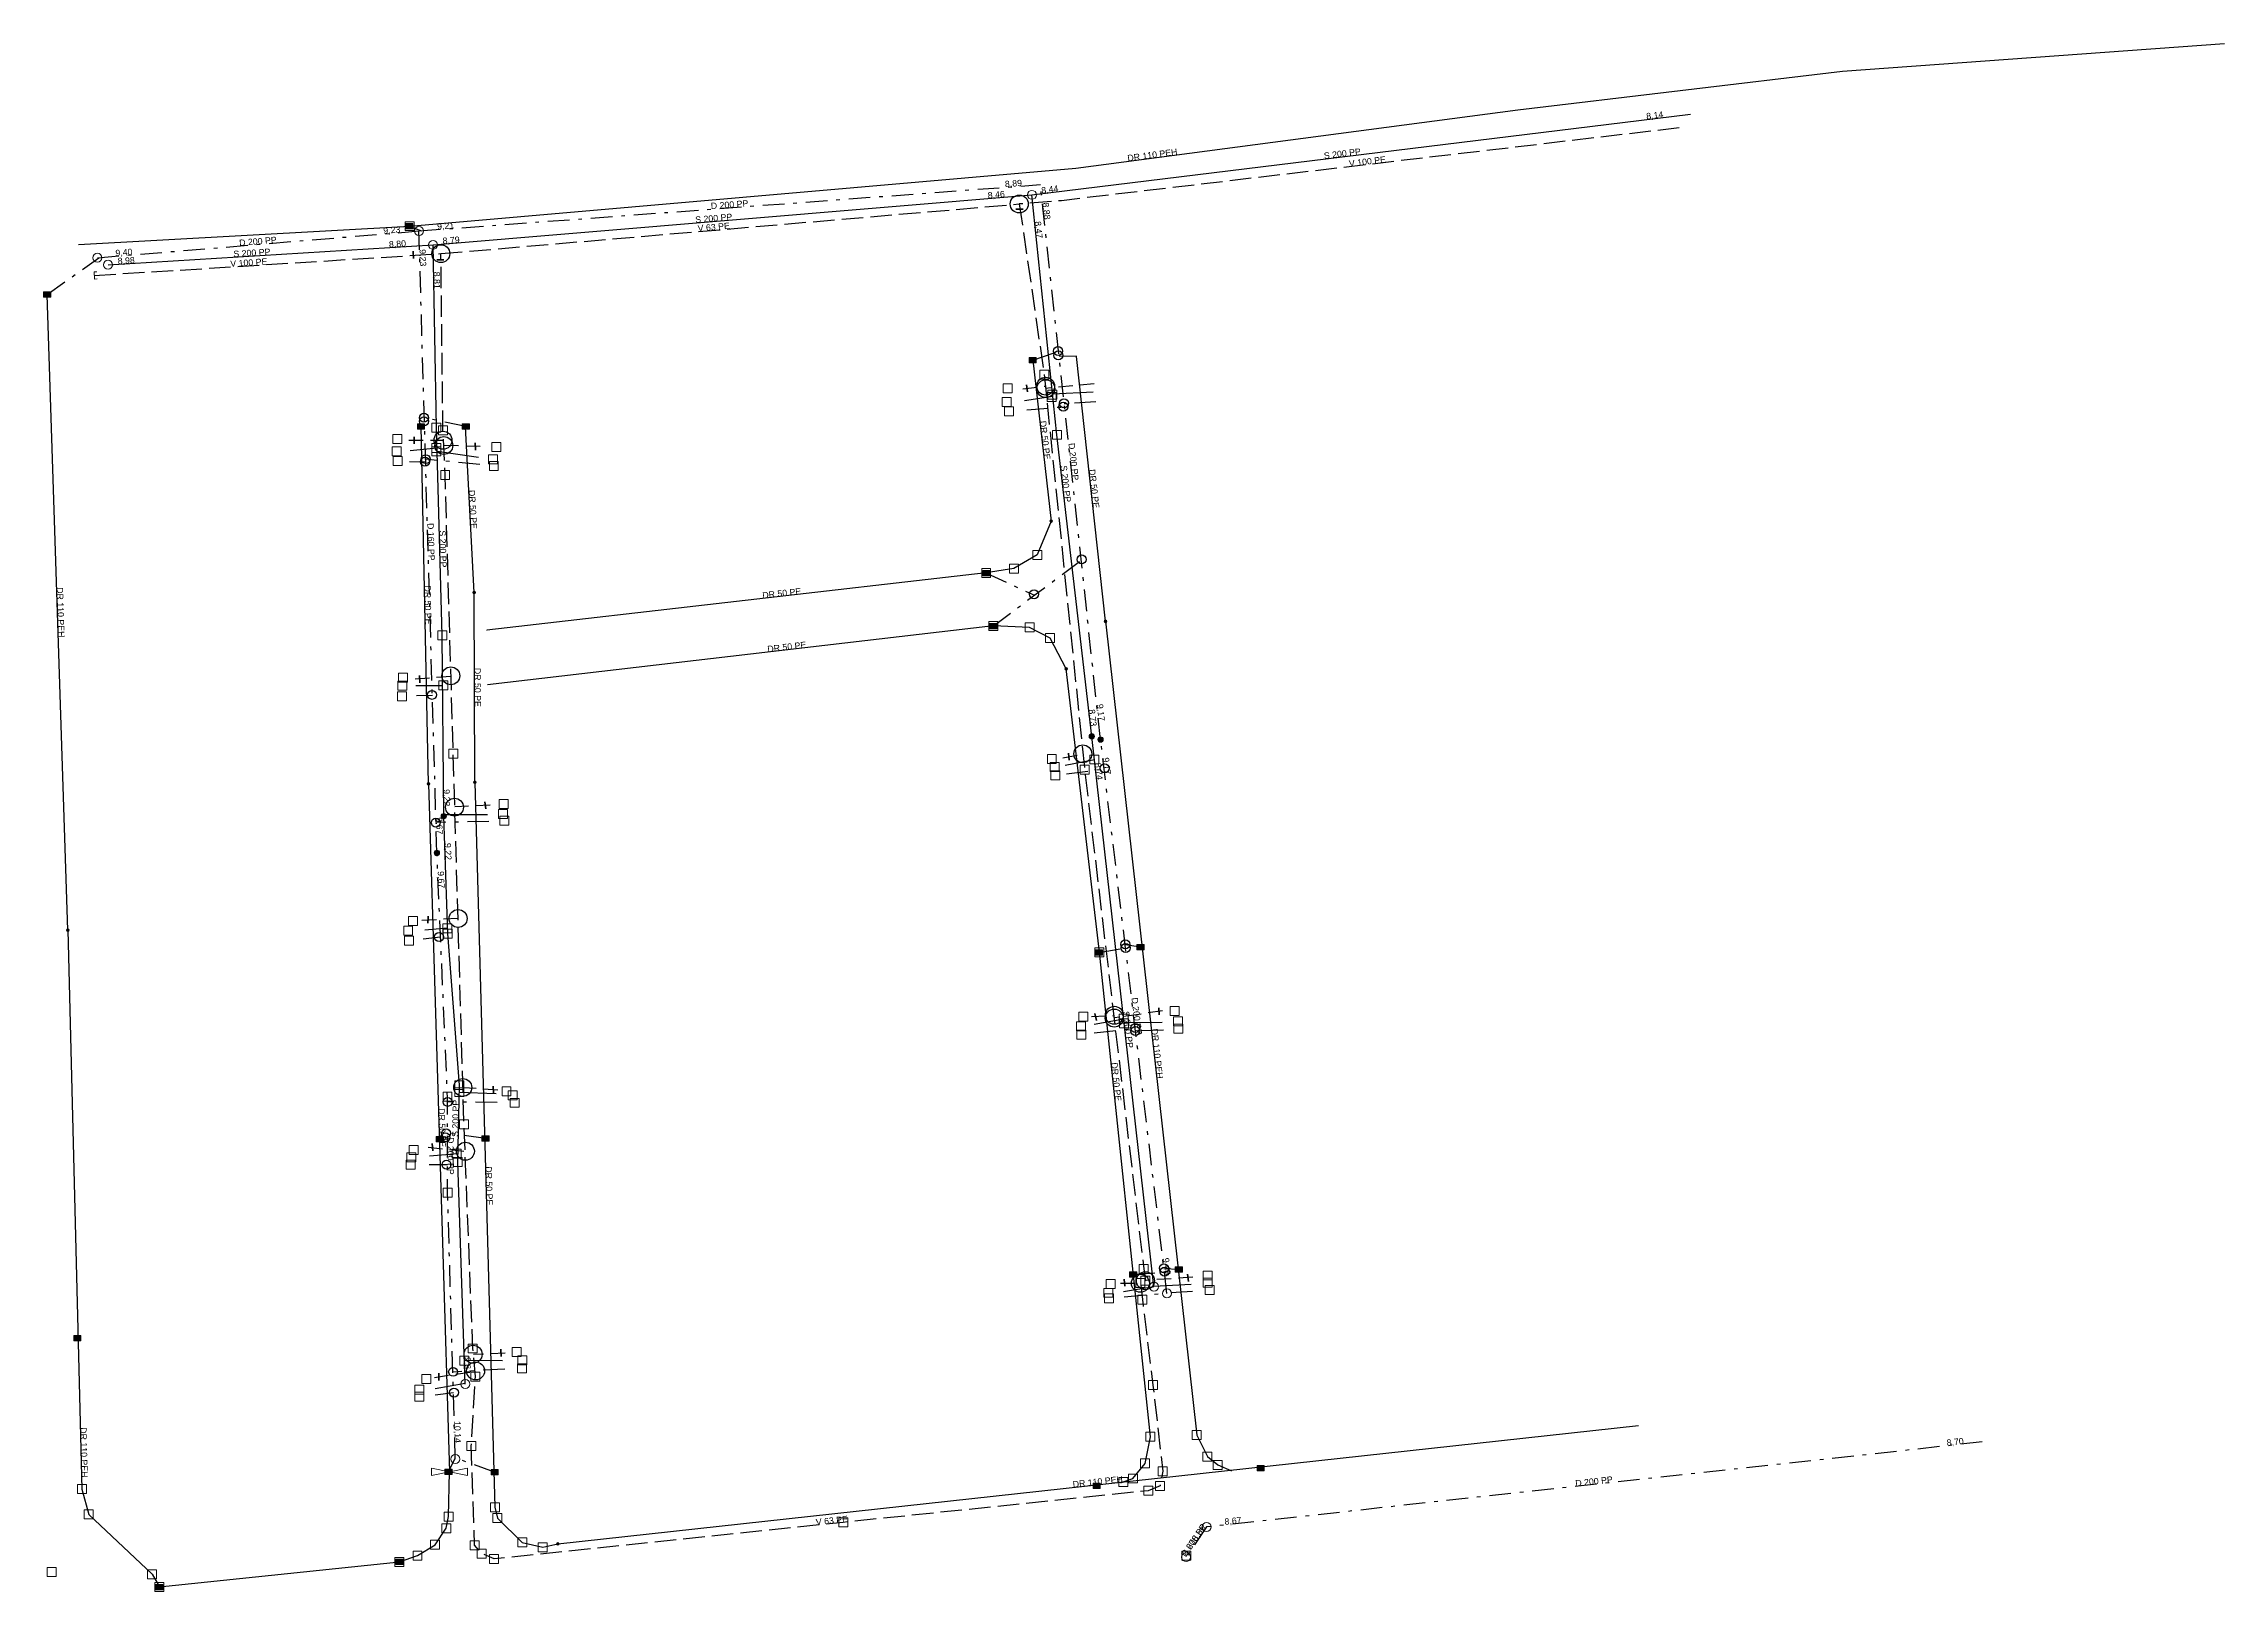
# Model space of a CAD drawing. Header units: metres. Extents: x 119005 to 120452, y 6146783 to 6149515.
# Drawn here: x 119831.9 to 120074.7, y 6148461.4 to 6148633.8 of the extents above; entities that cross this region are included whole.
import ezdxf
from ezdxf.enums import TextEntityAlignment as Align

# ---------------------------------------------------------------- set-up
doc = ezdxf.new("R2010")
doc.units = ezdxf.units.M
doc.header["$LTSCALE"] = 0.4
for name, pattern in [('dränledning', [0]), ('Heldragen__fast_', [0]), ('Heldragen__skalber__', [0]), ('Streck_prick__fast_', [12, 6, -2.5, 1, -2.5]), ('Streckad', [8, 6, -2]), ('Streckad2', [6, 4, -2])]:
    doc.linetypes.add(name, pattern=pattern)
for name, color, linetype in [('AD_LINE', 83, 'Streck_prick__fast_'), ('D_LINE', 83, 'Streck_prick__fast_'), ('D_TEXT', 7, 'Continuous'), ('DAG_POINT', 83, 'Continuous'), ('DDI_POINT', 83, 'Continuous'), ('DIB_POINT', 83, 'Continuous'), ('DNB_POINT', 83, 'Continuous'), ('DPL_POINT', 83, 'Continuous'), ('DR_LINE', 83, 'dränledning'), ('DR_TEXT', 7, 'Continuous'), ('DRB_POINT', 83, 'Continuous'), ('DRG_POINT', 7, 'Continuous'), ('DRN_POINT', 7, 'Continuous'), ('DSP_POINT', 83, 'Continuous'), ('FIXP_POINT', 7, 'Continuous'), ('S_LINE', 243, 'Heldragen__fast_'), ('S_TEXT', 7, 'Continuous'), ('SAG_POINT', 243, 'Continuous'), ('SD_LINE', 83, 'Streck_prick__fast_'), ('SIB_POINT', 243, 'Continuous'), ('SNB_POINT', 243, 'Continuous'), ('SPL_POINT', 243, 'Continuous'), ('SS_LINE', 243, 'Heldragen__fast_'), ('SV_LINE', 173, 'Streckad2'), ('V_LINE', 173, 'Streckad'), ('V_TEXT', 7, 'Continuous'), ('VAG_POINT', 173, 'Continuous'), ('VAV_POINT', 173, 'Continuous'), ('VPL_POINT', 173, 'Continuous'), ('VPP_POINT', 173, 'Continuous'), ('VSV_POINT', 173, 'Continuous')]:
    doc.layers.add(name, color=color, linetype=linetype)
doc.styles.add('Standard_CAD', font='ARIAL.TTF', dxfattribs={"height": 0.2})

# ---------------------------------------------------------------- blocks, each defined once
blk = doc.blocks.new('Rektangel')
at = {"color": 0, "linetype": 'Heldragen__skalber__', "lineweight": 0, "flags": 128}
blk.add_lwpolyline([(-0.5, -0.5), (-0.5, 0.5), (0.5, 0.5), (0.5, -0.5), (-0.5, -0.5)], dxfattribs=at)
blk = doc.blocks.new('Cirkel')
blk.add_ellipse((0, 0), major_axis=(0.5, 0), ratio=1)
blk = doc.blocks.new('NB')
at = {"color": 0, "linetype": 'Heldragen__skalber__', "lineweight": 0}
blk.add_circle((0, 0), 0.5, dxfattribs=at)
blk = doc.blocks.new('DRB')
blk.add_hatch(color=0).paths.add_polyline_path([(0.3, 0.3), (0.3, -0.3)], flags=0)
at = {"color": 0, "linetype": 'Heldragen__skalber__', "lineweight": 0, "flags": 128}
for points in [[(-0.4, -0.3), (-0.4, 0.3), (0.4, 0.3), (0.4, -0.3), (-0.4, -0.3)], [(-0.3, 0.3), (-0.3, -0.3)], [(-0.2, 0.3), (-0.2, -0.3)], [(-0.1, 0.3), (-0.1, -0.3)], [(0, 0.3), (0, -0.3)], [(0.1, 0.3), (0.1, -0.3)], [(0.2, 0.3), (0.2, -0.3)], [(0.3, 0.3), (0.3, -0.3), (0.3, 0.3)]]:
    blk.add_lwpolyline(points, dxfattribs=at)
blk = doc.blocks.new('DIB')
blk.add_hatch(color=0).paths.add_polyline_path([(0.3, 0, 1), (-0.3, 0, 1)], flags=0)
at = {"color": 0, "linetype": 'Heldragen__skalber__', "lineweight": 0, "flags": 128}
blk.add_lwpolyline([(0.3, 0, 1), (-0.3, 0, 1), (0.3, 0)], format="xyb", dxfattribs=at)
blk = doc.blocks.new('DOSSYMB_22')
at = {"color": 0, "linetype": 'Heldragen__skalber__', "lineweight": 0, "flags": 128}
blk.add_lwpolyline([(-50, 10), (-50, -10), (50, 10), (50, -10), (-50, 10)], dxfattribs=at)
blk = doc.blocks.new('Ventil')
at = {"color": 0, "linetype": 'Heldragen__skalber__', "lineweight": 35, "flags": 128}
blk.add_lwpolyline([(-0.4, 0), (0.4, 0)], dxfattribs=at)
blk = doc.blocks.new('SIB')
blk.add_hatch(color=0).paths.add_polyline_path([(0.3, 0, 1), (-0.3, 0, 1)], flags=0)
at = {"color": 0, "linetype": 'Heldragen__skalber__', "lineweight": 0, "flags": 128}
blk.add_lwpolyline([(0.3, 0, 1), (-0.3, 0, 1), (0.3, 0)], format="xyb", dxfattribs=at)
blk = doc.blocks.new('Propp')
at = {"color": 0, "linetype": 'Heldragen__skalber__', "lineweight": 9, "flags": 128}
blk.add_lwpolyline([(-0.4, -0.3), (-0.4, 0), (0.4, 0), (0.4, -0.3)], dxfattribs=at)

msp = doc.modelspace()

# ---------------------------------------------------------------- linework, layer by layer
at = {"layer": 'AD_LINE', "flags": 128}
for points in [[(119872.6, 6148613.44), (119873.98, 6148612.92)], [(119832.3, 6148605.83), (119838.06, 6148609.92)], [(119942.03, 6148598.5), (119944.91, 6148599.49)], [(119946.95, 6148598.92), (119944.97, 6148598.97)], [(119873.92, 6148591.13), (119874.32, 6148591.13)], [(119878.91, 6148591.11), (119874.29, 6148592.08)], [(119937.62, 6148568.88), (119947.43, 6148576.23)], [(119936.88, 6148574.79), (119942.22, 6148572.33)], [(119949.42, 6148532.54), (119952.37, 6148533.03)], [(119954.04, 6148533.13), (119952.32, 6148533.4)], [(119876.02, 6148511.74), (119876.88, 6148511.79)], [(119881.1, 6148511.81), (119876.88, 6148512.41)], [(119953.22, 6148496.68), (119956.69, 6148496.96)], [(119958.3, 6148497.24), (119956.65, 6148497.29)], [(119876.99, 6148474.7), (119877.74, 6148476.21)], [(119882.12, 6148474.67), (119877.74, 6148476.23)]]:
    msp.add_lwpolyline(points, dxfattribs=at)
at = {"layer": 'D_LINE', "flags": 128}
for points in [[(119873.69, 6148612.9), (119942.9, 6148618.06)], [(119949.59, 6148556.25), (119942.9, 6148618.06)], [(119837.89, 6148609.91), (119873.69, 6148612.9)], [(119875.69, 6148543.63), (119873.69, 6148612.9)], [(119956.98, 6148494.56), (119949.59, 6148556.25)], [(119877.74, 6148476.12), (119876.88, 6148505.8), (119876.87, 6148516.47), (119875.69, 6148543.63)], [(120047.76, 6148478.02), (119961.39, 6148468.56)], [(119961.39, 6148468.56), (119959.11, 6148465.19)]]:
    msp.add_lwpolyline(points, dxfattribs=at)
at = {"layer": 'DR_LINE', "flags": 128}
for points in [[(119835.78, 6148611.39), (119872.66, 6148613.43), (119946.84, 6148619.89), (119996.03, 6148626.38), (120032.2, 6148630.69), (120074.72, 6148633.76)], [(119834.58, 6148535.01), (119832.31, 6148605.8)], [(119942.03, 6148598.52), (119944.1, 6148580.59)], [(119950.14, 6148569.42), (119946.91, 6148598.9)], [(119874.76, 6148551.32), (119873.92, 6148591.14)], [(119879.84, 6148572.64), (119878.86, 6148591.09)], [(119944.1, 6148580.59), (119942.54, 6148576.82), (119939.94, 6148575.3), (119936.85, 6148574.81), (119881.26, 6148568.42)], [(119879.92, 6148551.49), (119879.84, 6148572.64)], [(119945.77, 6148564.13), (119943.96, 6148567.55), (119941.68, 6148568.74), (119937.66, 6148568.9), (119881.32, 6148562.35)], [(119950.14, 6148569.42), (119960.3, 6148478.78), (119961.49, 6148476.4), (119962.63, 6148475.47), (119964.15, 6148474.82)], [(119951.84, 6148473.46), (119952.11, 6148473.57), (119953.19, 6148473.95), (119954.55, 6148475.63), (119955.14, 6148478.61), (119949.46, 6148532.57), (119945.77, 6148564.13)], [(119874.76, 6148551.32), (119877.1, 6148474.7)], [(119879.92, 6148551.49), (119882.15, 6148470.75), (119882.42, 6148469.55), (119885.19, 6148466.84), (119887.47, 6148466.3), (119889.14, 6148466.66)], [(119834.58, 6148535.01), (119836.16, 6148472.77), (119836.92, 6148469.95), (119843.97, 6148463.29), (119844.79, 6148461.88), (119871.52, 6148464.66), (119873.53, 6148465.37), (119875.48, 6148466.57), (119876.73, 6148468.41), (119877, 6148469.71), (119877.1, 6148474.7)], [(119889.14, 6148466.66), (120009.48, 6148479.84)]]:
    msp.add_lwpolyline(points, dxfattribs=at)
at = {"layer": 'S_LINE', "flags": 128}
for points in [[(119941.94, 6148616.92), (120015.26, 6148625.92)], [(119875.27, 6148611.35), (119941.94, 6148616.92)], [(119948.61, 6148556.6), (119944.73, 6148590.19), (119941.94, 6148616.92)], [(119839.07, 6148609.13), (119875.27, 6148611.35)], [(119876.45, 6148547.72), (119876.28, 6148567.85), (119875.64, 6148590.99), (119875.27, 6148611.35)], [(119955.53, 6148495.32), (119948.61, 6148556.6)], [(119878.85, 6148484.47), (119878.01, 6148509.19), (119878.19, 6148517.76), (119876.9, 6148534.64), (119876.45, 6148547.72)]]:
    msp.add_lwpolyline(points, dxfattribs=at)
at = {"layer": 'SD_LINE', "flags": 128}
for points in [[(119941.37, 6148592.99), (119945.58, 6148593.32)], [(119949.07, 6148593.88), (119945.54, 6148593.64)], [(119872.65, 6148587.23), (119874.44, 6148587.19)], [(119880.48, 6148586.87), (119874.43, 6148587.47)], [(119873.41, 6148561.17), (119875.19, 6148561.21)], [(119945.8, 6148552.42), (119949.98, 6148552.97)], [(119881.49, 6148547.12), (119875.6, 6148547.03)], [(119874.17, 6148534.04), (119876.1, 6148534.28)], [(119948.89, 6148523.57), (119953.44, 6148524.09)], [(119956.59, 6148523.9), (119953.48, 6148523.76)], [(119882.39, 6148515.82), (119876.87, 6148515.91)], [(119874.84, 6148508.91), (119876.88, 6148508.91)], [(119952.2, 6148494.18), (119956.97, 6148494.6)], [(119959.81, 6148494.78), (119956.97, 6148494.59)], [(119883.25, 6148486.14), (119877.46, 6148485.81)], [(119875.51, 6148483.26), (119877.53, 6148483.53)]]:
    msp.add_lwpolyline(points, dxfattribs=at)
at = {"layer": 'SS_LINE', "flags": 128}
for points in [[(119941.1, 6148594.03), (119944.29, 6148594.49)], [(119948.78, 6148594.94), (119944.26, 6148594.72)], [(119872.71, 6148588.45), (119875.7, 6148588.73)], [(119880.33, 6148587.66), (119875.71, 6148588.34)], [(119873.35, 6148562.26), (119876.33, 6148562.27)], [(119945.65, 6148553.41), (119948.9, 6148554.02)], [(119881.32, 6148547.88), (119876.45, 6148547.88)], [(119874.33, 6148535.06), (119876.87, 6148535.29)], [(119948.89, 6148524.57), (119952.16, 6148525.13)], [(119956.45, 6148524.75), (119952.21, 6148524.69)], [(119882.3, 6148516.79), (119878.17, 6148516.96)], [(119874.86, 6148509.9), (119878.03, 6148510.13)], [(119952.13, 6148494.78), (119955.52, 6148495.35)], [(119959.69, 6148495.57), (119955.52, 6148495.35)], [(119883, 6148487.05), (119878.76, 6148487.1)], [(119875.5, 6148483.99), (119878.84, 6148484.56)]]:
    msp.add_lwpolyline(points, dxfattribs=at)
at = {"layer": 'SV_LINE', "flags": 128}
for points in [[(119940.94, 6148595.3), (119943.44, 6148595.62)], [(119948.87, 6148595.88), (119943.47, 6148595.35)], [(119872.57, 6148589.61), (119876.41, 6148589.58)], [(119880.51, 6148588.89), (119876.44, 6148589.02)], [(119873.26, 6148563.01), (119877.26, 6148563.3)], [(119945.4, 6148554.23), (119947.63, 6148554.64)], [(119881.62, 6148548.95), (119877.68, 6148548.74)], [(119874.03, 6148536.13), (119878.04, 6148536.37)], [(119948.57, 6148525.4), (119951.06, 6148525.5)], [(119956.48, 6148526.02), (119951.09, 6148525.26)], [(119882.47, 6148517.2), (119878.59, 6148517.48)], [(119874.72, 6148510.86), (119878.83, 6148510.4)], [(119959.85, 6148496.36), (119954.57, 6148496.02)], [(119951.81, 6148495.71), (119954.03, 6148495.71)], [(119883.29, 6148487.9), (119879.75, 6148487.77)], [(119875.41, 6148485.21), (119879.93, 6148485.88)]]:
    msp.add_lwpolyline(points, dxfattribs=at)
at = {"layer": 'V_LINE', "flags": 128}
for points in [[(120014.03, 6148624.38), (119945.24, 6148616.27), (119940.53, 6148615.9)], [(119940.53, 6148615.9), (119943.31, 6148596.9), (119947.81, 6148552.89), (119954.4, 6148497.29), (119954.58, 6148495.98), (119954.03, 6148495.71), (119954.24, 6148493.87), (119955.42, 6148484.36), (119956.51, 6148474.76), (119956.22, 6148473.13), (119954.9, 6148472.59), (119920.94, 6148469.06), (119882.06, 6148464.99), (119880.68, 6148465.59), (119879.88, 6148466.51), (119879.52, 6148477.56), (119879.98, 6148485.3), (119879.69, 6148488.43), (119878.71, 6148513.41), (119877.51, 6148554.67), (119876.61, 6148585.71), (119876.36, 6148590.68), (119876.13, 6148610.37)], [(119876.13, 6148610.37), (119940.53, 6148615.9)], [(119837.54, 6148607.94), (119876.13, 6148610.37)]]:
    msp.add_lwpolyline(points, dxfattribs=at)

# ---------------------------------------------------------------- block references
at = {"layer": 'DAG_POINT'}
for p in [(119944.86, 6148599.52), (119944.88, 6148599.03), (119945.45, 6148593.32), (119945.51, 6148593.7), (119874.24, 6148592.09), (119874.25, 6148591.7), (119874.36, 6148587.19), (119874.45, 6148587.48), (119947.47, 6148576.31), (119942.18, 6148572.44), (119875.15, 6148561.23), (119950.04, 6148553.06), (119875.57, 6148547.01), (119875.93, 6148534.27), (119952.34, 6148533.44), (119952.38, 6148533.04), (119953.47, 6148524.13), (119953.47, 6148523.8), (119876.88, 6148515.9), (119876.63, 6148511.94), (119876.72, 6148512.41), (119876.76, 6148508.9), (119956.64, 6148497.36), (119956.71, 6148496.98), (119877.5, 6148485.83), (119877.59, 6148483.52)]:
    msp.add_blockref('Cirkel', p, dxfattribs=at)
at = {"layer": 'DDI_POINT', "xscale": 0.03999999910593033, "yscale": 0.03999999910593033}
msp.add_blockref('DOSSYMB_22', (119877.1, 6148474.7), dxfattribs=at)
at = {"layer": 'DIB_POINT'}
for p in [(119949.59, 6148556.25), (119875.69, 6148543.63)]:
    msp.add_blockref('DIB', p, dxfattribs=at)
at = {"layer": 'DNB_POINT'}
for p in [(119873.69, 6148612.9), (119837.89, 6148609.91), (119956.98, 6148494.56), (119877.74, 6148476.12), (119961.39, 6148468.56), (119959.11, 6148465.19)]:
    msp.add_blockref('NB', p, dxfattribs=at)
at = {"layer": 'DPL_POINT'}
for p in [(119939.39, 6148592.81), (119871.31, 6148587.27), (119882.03, 6148586.73), (119871.82, 6148561.06), (119944.56, 6148552.28), (119883.2, 6148547.23), (119872.59, 6148533.86), (119947.44, 6148523.38), (119958.23, 6148524.06), (119876.87, 6148516.47), (119884.34, 6148515.79), (119872.77, 6148508.89), (119876.88, 6148505.8), (119950.54, 6148494), (119961.75, 6148494.93), (119885.16, 6148486.22), (119873.74, 6148483.08), (119959.14, 6148465.35)]:
    msp.add_blockref('Rektangel', p, dxfattribs=at)
at = {"layer": 'DRB_POINT'}
for p in [(119872.6, 6148613.44), (119832.3, 6148605.83), (119942.03, 6148598.5), (119873.92, 6148591.13), (119878.91, 6148591.11), (119936.88, 6148574.79), (119937.62, 6148568.88), (119949.42, 6148532.54), (119954.04, 6148533.13), (119876.02, 6148511.74), (119881.1, 6148511.81), (119953.22, 6148496.68), (119958.3, 6148497.24), (119835.65, 6148489.57), (119876.99, 6148474.7), (119882.12, 6148474.67), (119967.42, 6148475.09), (119949.16, 6148473.14), (119871.53, 6148464.66), (119844.77, 6148461.86)]:
    msp.add_blockref('DRB', p, dxfattribs=at)
at = {"layer": 'DRG_POINT', "xscale": 0.009999999776482582, "yscale": 0.009999999776482582}
for p in [(119835.78, 6148611.39), (119832.31, 6148605.8), (119942.03, 6148598.52), (119946.91, 6148598.9), (119873.92, 6148591.14), (119878.86, 6148591.09), (119881.26, 6148568.42), (119881.32, 6148562.35), (119964.15, 6148474.82), (119951.84, 6148473.46)]:
    msp.add_blockref('Rektangel', p, dxfattribs=at)
at = {"layer": 'DRN_POINT'}
for p in [(119872.66, 6148613.43), (119942.54, 6148576.82), (119936.85, 6148574.81), (119939.94, 6148575.3), (119937.66, 6148568.9), (119941.68, 6148568.74), (119943.96, 6148567.55), (119949.46, 6148532.57), (119955.14, 6148478.61), (119960.3, 6148478.78), (119961.49, 6148476.4), (119953.19, 6148473.95), (119954.55, 6148475.63), (119962.63, 6148475.47), (119836.16, 6148472.77), (119952.11, 6148473.57), (119836.92, 6148469.95), (119877, 6148469.71), (119882.15, 6148470.75), (119882.42, 6148469.55), (119875.48, 6148466.57), (119876.73, 6148468.41), (119885.19, 6148466.84), (119871.52, 6148464.66), (119873.53, 6148465.37), (119887.47, 6148466.3), (119843.97, 6148463.29), (119844.79, 6148461.88)]:
    msp.add_blockref('Rektangel', p, dxfattribs=at)
at = {"layer": 'DSP_POINT', "xscale": 0.5, "yscale": 0.5}
for p in [(119944.1, 6148580.59), (119879.84, 6148572.64), (119950.14, 6148569.42), (119945.77, 6148564.13), (119874.76, 6148551.32), (119879.92, 6148551.49), (119834.58, 6148535.01), (119889.14, 6148466.66)]:
    msp.add_blockref('DIB', p, dxfattribs=at)
at = {"layer": 'FIXP_POINT'}
msp.add_blockref('Rektangel', (119832.78, 6148463.52), dxfattribs=at)
at = {"layer": 'SAG_POINT'}
for p in [(119944.14, 6148594.41), (119944.23, 6148594.67), (119875.63, 6148588.71), (119875.64, 6148588.36), (119876.42, 6148562.28), (119948.9, 6148554.03), (119876.85, 6148535.22), (119952.17, 6148525.15), (119952.18, 6148524.65), (119878.19, 6148516.98), (119877.89, 6148510.13), (119878.75, 6148487.08)]:
    msp.add_blockref('Rektangel', p, dxfattribs=at)
at = {"layer": 'SIB_POINT'}
for p in [(119948.61, 6148556.6), (119876.45, 6148547.72)]:
    msp.add_blockref('SIB', p, dxfattribs=at)
at = {"layer": 'SNB_POINT'}
for p in [(119941.94, 6148616.92), (119875.27, 6148611.35), (119839.07, 6148609.13), (119955.53, 6148495.32), (119878.85, 6148484.47)]:
    msp.add_blockref('NB', p, dxfattribs=at)
at = {"layer": 'SPL_POINT'}
for p in [(119939.13, 6148593.86), (119875.64, 6148590.99), (119871.22, 6148588.35), (119944.73, 6148590.19), (119881.93, 6148587.45), (119876.28, 6148567.85), (119871.84, 6148562.24), (119944.48, 6148553.18), (119883.04, 6148547.97), (119872.49, 6148534.95), (119876.9, 6148534.64), (119958.2, 6148524.88), (119947.4, 6148524.32), (119878.19, 6148517.76), (119884.12, 6148516.61), (119872.83, 6148509.72), (119878.01, 6148509.19), (119961.5, 6148495.77), (119950.45, 6148494.63), (119885.2, 6148487.1), (119873.74, 6148483.84)]:
    msp.add_blockref('Rektangel', p, dxfattribs=at)
at = {"layer": 'VAG_POINT', "xscale": 2, "yscale": 2}
for p in [(119940.53, 6148615.9), (119876.13, 6148610.37), (119943.47, 6148595.61), (119943.49, 6148595.33), (119876.37, 6148589.59), (119876.46, 6148589), (119877.24, 6148563.35), (119947.61, 6148554.66), (119877.65, 6148548.72), (119878.05, 6148536.32), (119951.11, 6148525.23), (119951.12, 6148525.54), (119878.57, 6148517.5), (119878.86, 6148510.4), (119954.02, 6148495.7), (119954.58, 6148495.98), (119879.72, 6148487.79), (119880, 6148485.93)]:
    msp.add_blockref('Cirkel', p, dxfattribs=at)
at = {"layer": 'VAV_POINT'}
for p in [(119940.56, 6148615.31), (119876.07, 6148609.68)]:
    msp.add_blockref('Ventil', p, dxfattribs=at)
at = {"layer": 'VAV_POINT', "rotation": 274.7169510681624}
msp.add_blockref('Ventil', (119873.07, 6148610.23), dxfattribs=at)
at = {"layer": 'VPL_POINT'}
for p in [(119939.26, 6148595.36), (119943.31, 6148596.9), (119876.36, 6148590.68), (119871.3, 6148589.72), (119882.3, 6148588.85), (119876.61, 6148585.71), (119871.92, 6148563.15), (119877.51, 6148554.67), (119944.16, 6148554.09), (119947.81, 6148552.89), (119883.11, 6148549.08), (119873.02, 6148536.06), (119947.67, 6148525.4), (119957.85, 6148526.02), (119883.44, 6148517.07), (119878.71, 6148513.41), (119873.11, 6148510.55), (119950.7, 6148495.63), (119954.03, 6148495.71), (119954.4, 6148497.29), (119954.58, 6148495.98), (119961.51, 6148496.56), (119954.24, 6148493.87), (119879.69, 6148488.43), (119884.56, 6148488.04), (119874.5, 6148485.02), (119879.98, 6148485.3), (119955.42, 6148484.36), (119879.52, 6148477.56), (119956.51, 6148474.76), (119954.9, 6148472.59), (119956.22, 6148473.13), (119920.94, 6148469.06), (119879.88, 6148466.51), (119880.68, 6148465.59), (119882.06, 6148464.99)]:
    msp.add_blockref('Rektangel', p, dxfattribs=at)
at = {"layer": 'VPP_POINT', "rotation": 91.70132215289314}
msp.add_blockref('Propp', (119837.54, 6148607.94), dxfattribs=at)
at = {"layer": 'VSV_POINT'}
for p, rotation in [((119941.38, 6148595.36), 278.3540871516528), ((119873.17, 6148589.57), 90.19444315169908), ((119879.96, 6148588.9), 92.13677007719257), ((119873.78, 6148562.98), 273.835169021456), ((119946.05, 6148554.34), 95.5802464259288), ((119881.09, 6148548.92), 278.1174555822638), ((119874.7, 6148536.19), 269.293332579454), ((119949.05, 6148525.35), 283.1382847409952), ((119956.09, 6148525.98), 273.2158016449196), ((119881.96, 6148517.24), 273.19574812209), ((119875.2, 6148510.85), 273.8254287389388), ((119952.25, 6148495.76), 93.33539778460624), ((119959.33, 6148496.3), 97.51741673126612), ((119882.82, 6148487.95), 93.22768171912162), ((119875.91, 6148485.27), 89.94921721538307)]:
    msp.add_blockref('Ventil', p, dxfattribs=dict(at, rotation=rotation))

# ---------------------------------------------------------------- texts
at = {"layer": 'D_TEXT', "style": 'Standard_CAD'}
for s, rotation, p in [('8,89', 4.2678, (119939.91, 6148617.84)), ('D 200 PP', 4.2678, (119908.3, 6148615.48)), ('8,88', -83.8249, (119943.22, 6148615.08)), ('9,23', 4.7766, (119870.7, 6148612.65)), ('9,21', 4.2678, (119876.69, 6148613.12)), ('9,40', 4.7766, (119840.87, 6148610.16)), ('D 200 PP', 4.7766, (119855.79, 6148611.4)), ('9,23', -88.3464, (119873.78, 6148609.9)), ('D 200 PP', -83.8249, (119946.24, 6148587.16)), ('D 160 PP', -88.3464, (119874.69, 6148578.26)), ('9,17', -83.8249, (119949.27, 6148559.23)), ('9,17', -83.1712, (119949.94, 6148553.27)), ('9,67', -88.3464, (119875.61, 6148546.63)), ('9,67', -87.5115, (119875.82, 6148540.63)), ('D 200 PP', -83.1712, (119953.28, 6148525.4)), ('D 200 PP', -89.9556, (119876.88, 6148509.88)), ('9,48', -83.1712, (119956.62, 6148497.54)), ('10,14', -88.3427, (119877.65, 6148479.12)), ('8,70', 6.2491, (120044.78, 6148477.69)), ('D 200 PP', 6.2491, (120004.57, 6148473.29)), ('8,67', 6.2491, (119964.37, 6148468.89)), ('D 200 PP', 55.9706, (119960.25, 6148466.88)), ('8,67', 55.9706, (119959.71, 6148466.07)), ('8,66', 55.9706, (119960.79, 6148467.68))]:
    msp.add_text(s, height=0.7, rotation=rotation, dxfattribs=at).set_placement(p, align=Align.CENTER)
at = {"layer": 'DR_TEXT', "style": 'Standard_CAD'}
for s, rotation, p in [('DR 110 PEH', 7.5197, (119955.4, 6148621.02)), ('DR 50 PE', -83.41, (119943.07, 6148589.55)), ('DR 50 PE', -83.7599, (119948.53, 6148584.16)), ('DR 50 PE', -86.9574, (119879.35, 6148581.86)), ('DR 110 PEH', -88.1601, (119833.45, 6148570.41)), ('DR 50 PE', -88.7889, (119874.34, 6148571.23)), ('DR 50 PE', 6.557, (119914.13, 6148572.2)), ('DR 50 PE', 6.6333, (119914.69, 6148566.23)), ('DR 50 PE', -89.7686, (119879.88, 6148562.06)), ('DR 110 PEH', -83.6058, (119955.54, 6148521.23)), ('DR 50 PE', -83.9884, (119950.99, 6148518.09)), ('DR 50 PE', -88.2508, (119875.93, 6148513.01)), ('DR 50 PE', -88.42, (119881.16, 6148506.54)), ('DR 110 PEH', -88.5539, (119836.05, 6148476.85)), ('DR 110 PEH', 6.2478, (119949.31, 6148473.25))]:
    msp.add_text(s, height=0.7, rotation=rotation, dxfattribs=at).set_placement(p, align=Align.CENTER)
at = {"layer": 'S_TEXT', "style": 'Standard_CAD'}
for s, rotation, p in [('8,14', 6.9959, (120012.28, 6148625.55)), ('S 200 PP', 6.9959, (119978.6, 6148621.42)), ('8,44', 6.9959, (119944.92, 6148617.29)), ('8,46', 4.7775, (119938.95, 6148616.67)), ('S 200 PP', 4.7775, (119908.6, 6148614.14)), ('S 200 PP', 3.5111, (119857.17, 6148610.24)), ('8,80', 3.5111, (119872.27, 6148611.17)), ('8,79', 4.7775, (119878.25, 6148611.6)), ('8,98', 3.5111, (119842.07, 6148609.31)), ('S 200 PP', 88.8255, (119878.15, 6148516.12))]:
    msp.add_text(s, height=0.7, rotation=rotation, dxfattribs=at).set_placement(p, align=Align.RIGHT)
for s, rotation, p in [('8,47', -84.0338, (119942.25, 6148613.94)), ('8,81', -88.9405, (119875.32, 6148608.35)), ('S 200 PP', -83.4229, (119945.13, 6148586.75)), ('S 200 PP', -88.4187, (119875.96, 6148579.54)), ('8,73', -83.4229, (119948.26, 6148559.58)), ('8,74', -83.5598, (119948.94, 6148553.62)), ('9,22', -89.5044, (119876.43, 6148550.72)), ('9,22', -88.0636, (119876.56, 6148544.72)), ('S 200 PP', -83.5598, (119952.07, 6148525.96)), ('9,61', -88.0637, (119878.74, 6148487.47))]:
    msp.add_text(s, height=0.7, rotation=rotation, dxfattribs=at).set_placement(p)
at = {"layer": 'V_TEXT', "style": 'Standard_CAD'}
for s, rotation, p in [('V 100 PE', 6.7204, (119977.29, 6148620.05)), ('V 63 PE', 5.9709, (119917.92, 6148468.74))]:
    msp.add_text(s, height=0.7, rotation=rotation, dxfattribs=at).set_placement(p)
for s, rotation, p in [('V 63 PE', 4.9022, (119908.33, 6148613.14)), ('V 100 PE', 3.612, (119856.83, 6148609.16))]:
    msp.add_text(s, height=0.7, rotation=rotation, dxfattribs=at).set_placement(p, align=Align.RIGHT)

doc.saveas('drawing.dxf')
